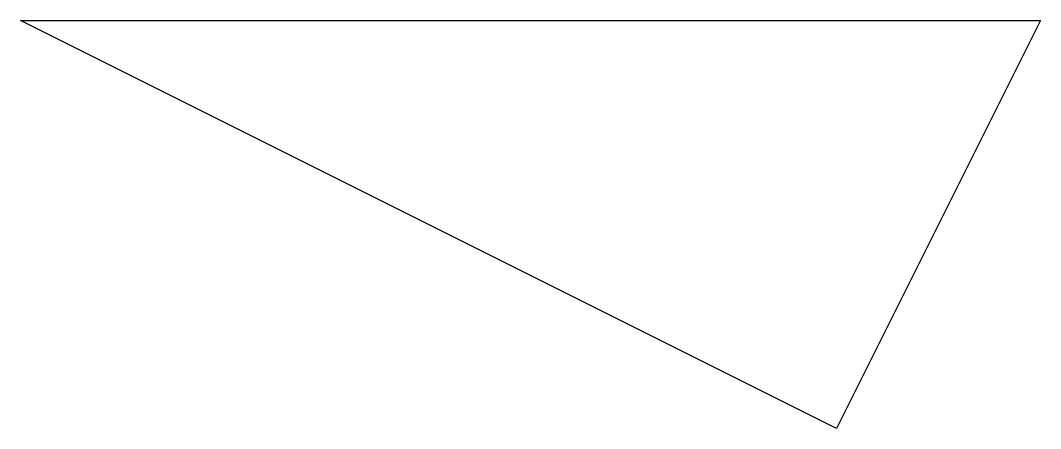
# Model space of a CAD drawing. Header units: inches. Extents: x 0 to 4.47, y 0 to 1.79.
import ezdxf

# ---------------------------------------------------------------- set-up
doc = ezdxf.new("R2010")
doc.units = ezdxf.units.IN
doc.header["$MEASUREMENT"] = 0
doc.layers.add('CUT', color=7, linetype='Continuous')

msp = doc.modelspace()

# ---------------------------------------------------------------- linework, layer by layer
at = {"layer": 'CUT'}
for p, q in [((0, 1.7889), (4.4721, 1.7889)), ((3.5777, 0), (0, 1.7889)), ((4.4721, 1.7889), (3.5777, 0))]:
    msp.add_line(p, q, dxfattribs=at)

doc.saveas('drawing.dxf')
